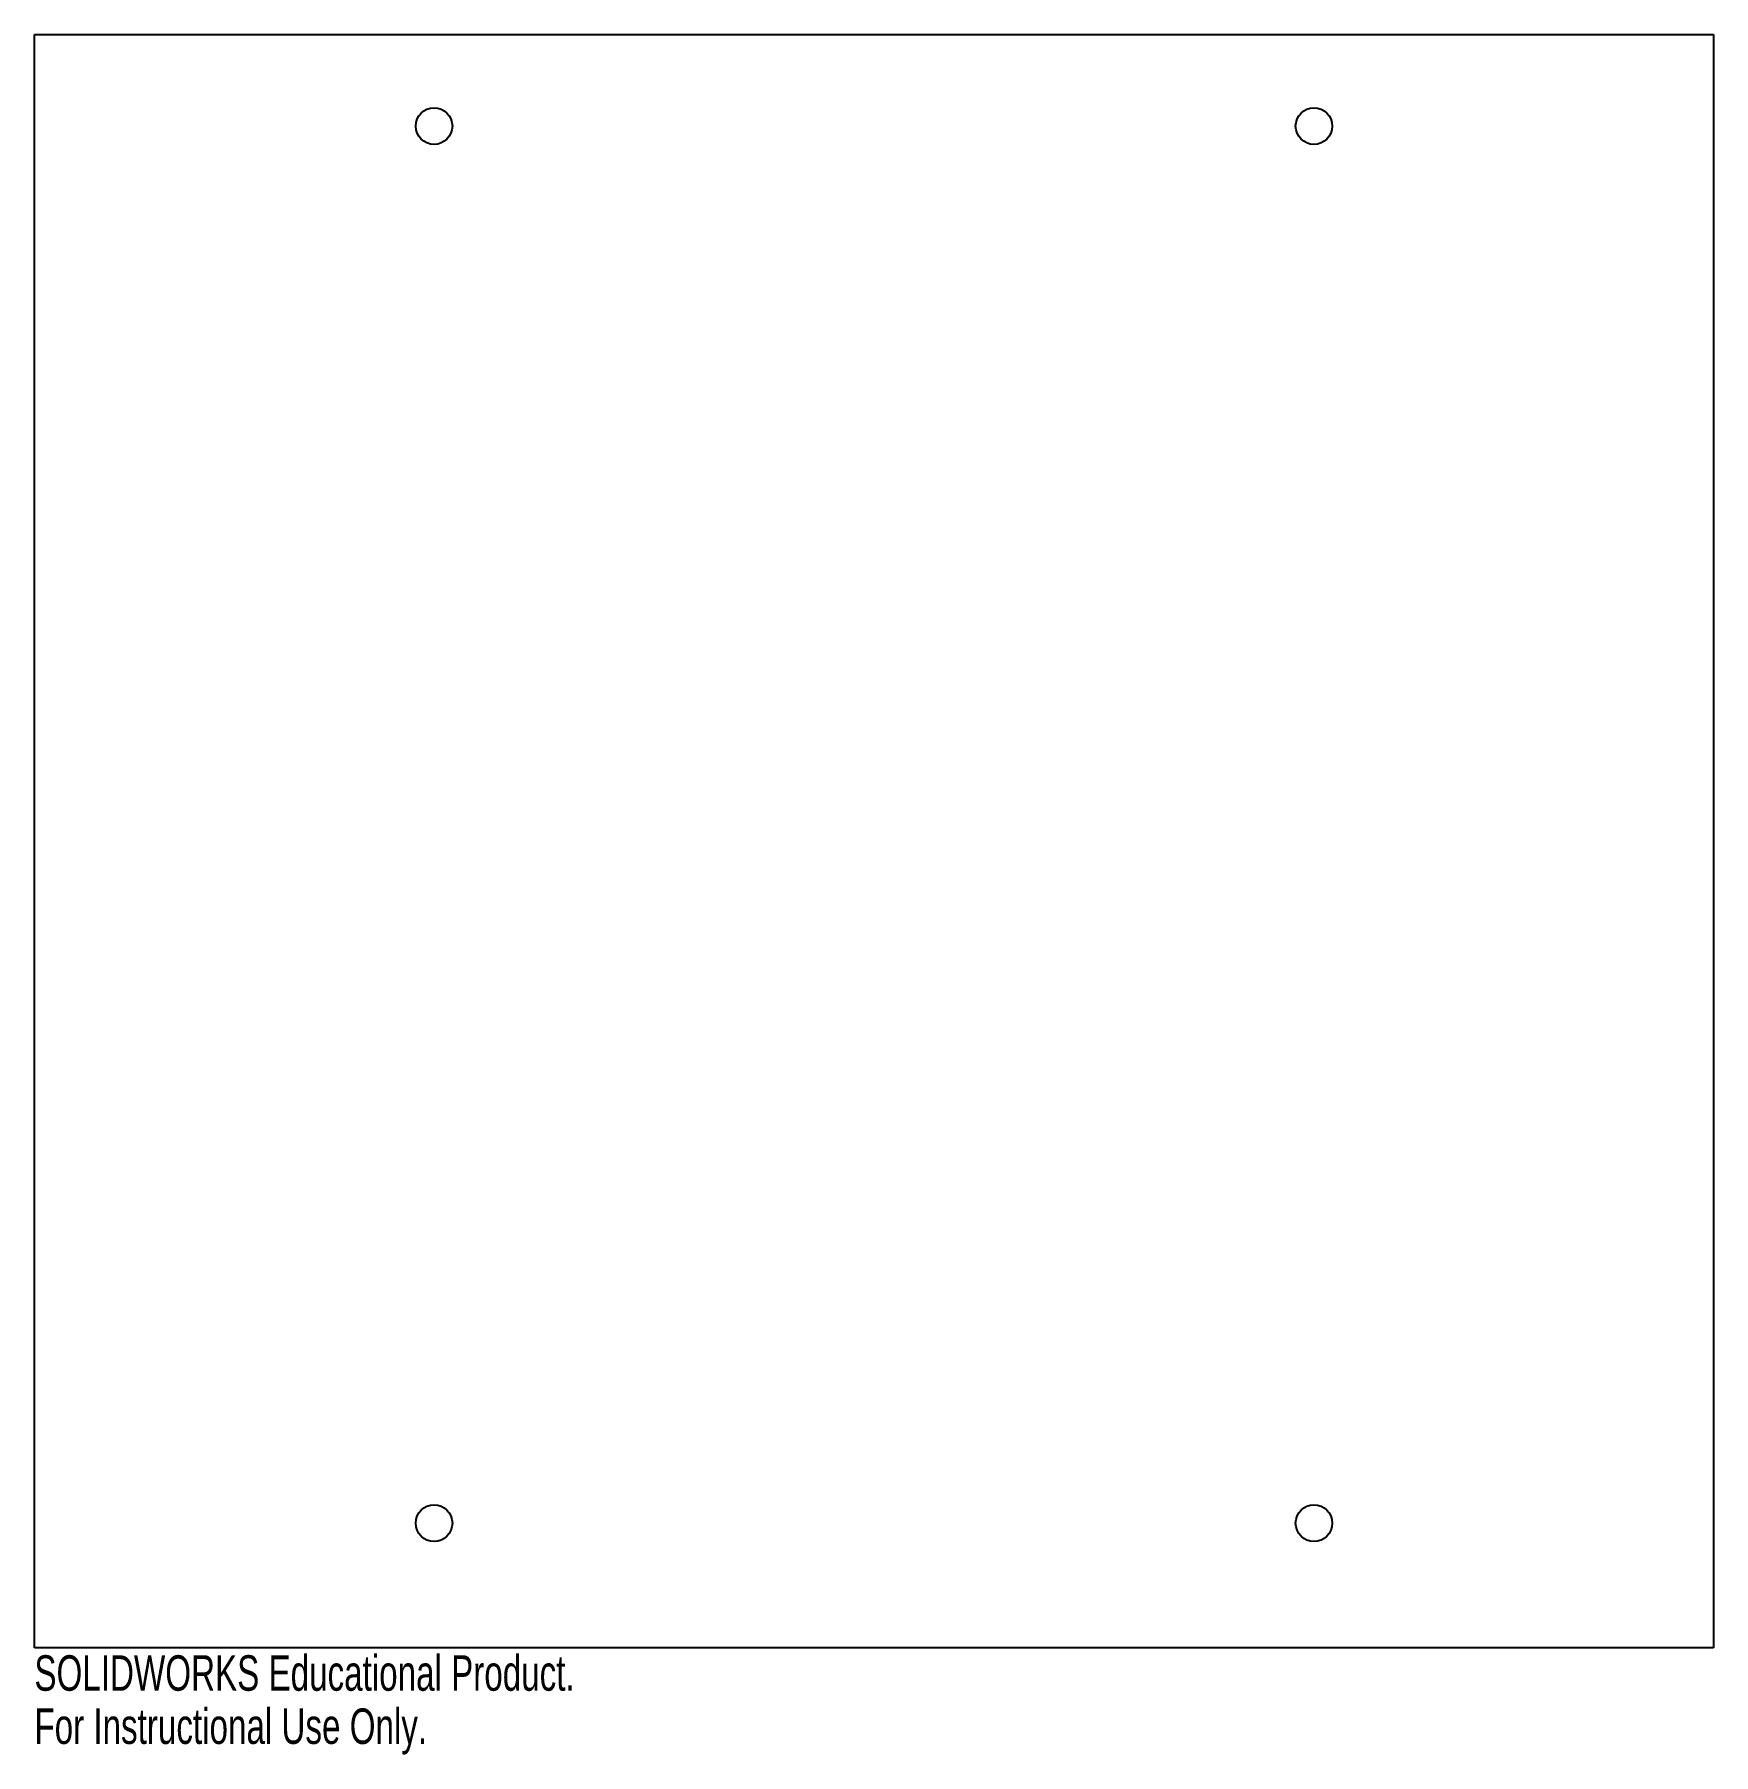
# Model space of a CAD drawing. Header units: millimetres. Extents: x -114 to 115, y -125 to 110.
import ezdxf

# ---------------------------------------------------------------- set-up
doc = ezdxf.new("R2010")
doc.units = ezdxf.units.MM
doc.styles.add('SLDTEXTSTYLE0', font='TXT', dxfattribs={"width": 0.7})

msp = doc.modelspace()

# ---------------------------------------------------------------- linework, layer by layer
at = {"color": 7, "linetype": 'Continuous', "lineweight": 25}
for p, q in [((-114.5, 110), (114.5, 110)), ((-114.5, -110), (-114.5, 110)), ((114.5, 110), (114.5, -110)), ((114.5, -110), (-114.5, -110))]:
    msp.add_line(p, q, dxfattribs=at)
for centre in [(-60, 97.5), (60, 97.5), (-60, -93), (60, -93)]:
    msp.add_circle(centre, 2.5, dxfattribs=at)

# ---------------------------------------------------------------- texts
at = {"color": 7, "linetype": 'Continuous', "char_height": 4.8336, "attachment_point": 1, "style": 'SLDTEXTSTYLE0'}
for s, insert in [('SOLIDWORKS Educational Product.', (-114.5, -111.02)), ('For Instructional Use Only.', (-114.5, -118.27))]:
    msp.add_mtext(s, dxfattribs=dict(at, insert=insert))

doc.saveas('drawing.dxf')
